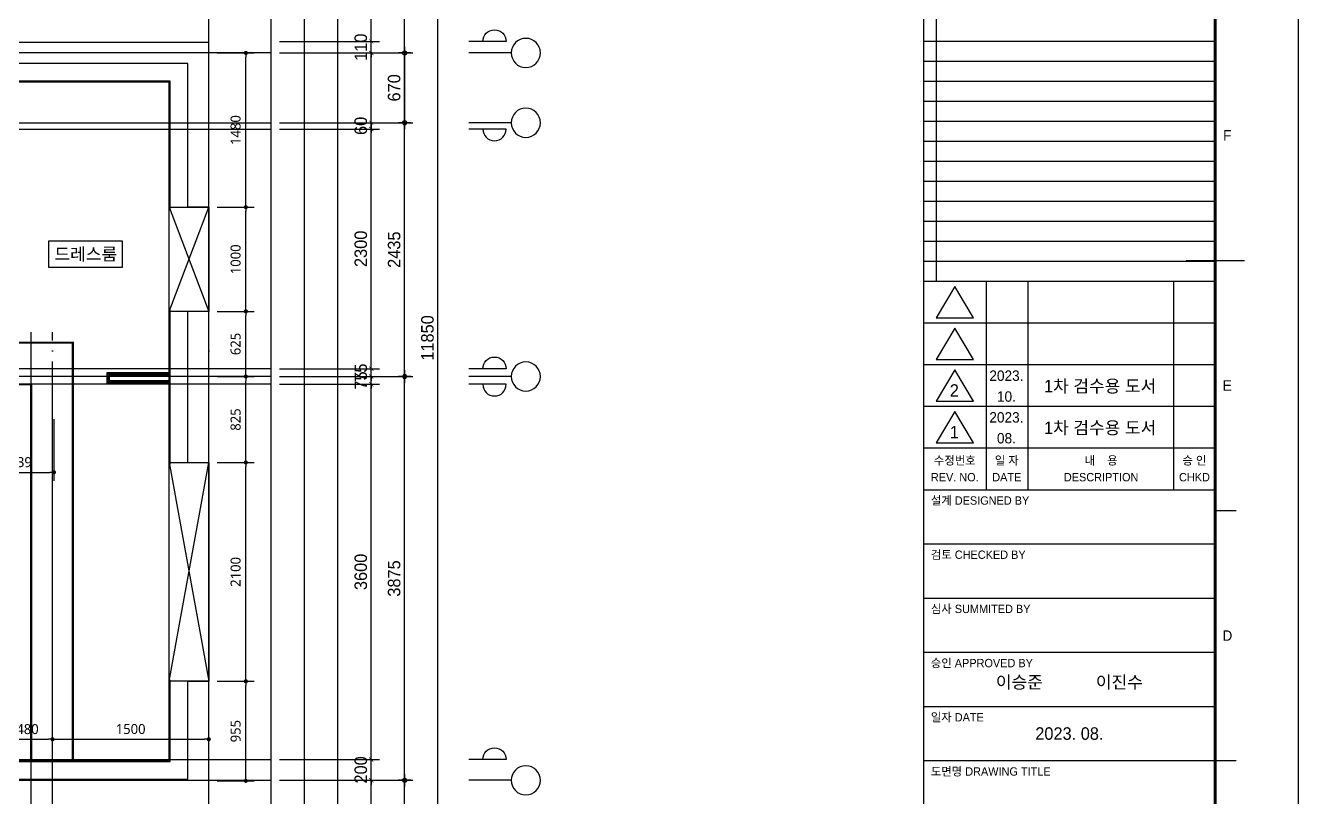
# Model space of a CAD drawing. Header units: millimetres. Extents: x 0 to 92204, y -190080 to 23760.
# Drawn here: x 71572 to 83794, y -64554 to -57146 of the extents above; entities that cross this region are included whole.
import ezdxf
from ezdxf.enums import TextEntityAlignment as Align
from ezdxf.xclip import XClip

# ---------------------------------------------------------------- set-up
doc = ezdxf.new("R2010")
doc.units = ezdxf.units.MM
doc.header["$LTSCALE"] = 100
doc.header["$XCLIPFRAME"] = 0
for name, pattern in [('AUDIT_D_220706163347-0', [0]), ('CEN', [62, 60, -1, 0, -1]), ('HIDDEN', [9.525, 6.35, -3.175])]:
    doc.linetypes.add(name, pattern=pattern)
doc.layers.get('defpoints').update_dxf_attribs({"color": 139})
for name, color, linetype in [('A-치수', 7, 'AUDIT_D_220706163347-0'), ('AA-BORD-FORM', 7, 'Continuous'), ('AA-BORD-TEXT', 3, 'Continuous'), ('AA-XXXX-DIMS', 7, 'Continuous'), ('CEN_CON', 1, 'CEN'), ('CEN_WALL', 12, 'CEN'), ('CONC', 2, 'Continuous'), ('DIM', 7, 'AUDIT_D_220706163347-0'), ('ELE3_CON', 7, 'Continuous'), ('MC', 135, 'Continuous'), ('sheet-안양진흥$0$AA-BORD-TEXT', 3, 'Continuous'), ('WAL_DRY', 7, 'Continuous'), ('실명', 3, 'AUDIT_D_220706163347-0'), ('실명박스', 7, 'AUDIT_D_220706163347-0'), ('창호-open', 4, 'Continuous'), ('확장', 8, 'HIDDEN')]:
    doc.layers.add(name, color=color, linetype=linetype)
doc.styles.add('HAUD01', font='Dotum.ttf')
doc.styles.add('sheet-안양진흥$0$HAUD01', font='Dotum.ttf')
doc.styles.add('맑은 고딕', font='malgun.ttf')
doc.styles.add('맑은고딕', font='malgun.ttf', dxfattribs={"width": 0.9})
doc.dimstyles.new('DIM_40', dxfattribs={"dimscale": 40, "dimtxt": 3, "dimasz": 1, "dimexe": 2, "dimexo": 2, "dimgap": 1, "dimtad": 1, "dimdec": 0, "dimzin": 0, "dimdsep": 46, "dimtxsty": '맑은고딕', "dimblk1": 'DIMDOT', "dimblk2": 'DIMDOT', "dimsah": 1, "dimcen": 0.09, "dimdle": 2, "dimclrd": 7, "dimclre": 7, "dimclrt": 3, "dimadec": 0, "dimazin": 0, "dimtfac": 1, "dimtdec": 0, "dimtix": 1, "dimtmove": 2, "dimatfit": 3, "dimldrblk": 'DIMDOT', "dimfxl": 2, "dimtolj": 1, "dimtzin": 0, "dimarcsym": 0})
doc.dimstyles.new('MCDIM_40', dxfattribs={"dimscale": 40, "dimtxt": 3, "dimasz": 1, "dimexe": 2, "dimexo": 2, "dimgap": 1, "dimtad": 1, "dimdec": 0, "dimzin": 0, "dimdsep": 46, "dimtxsty": '맑은고딕', "dimblk1": 'ARCHTICK', "dimblk2": 'ARCHTICK', "dimsah": 1, "dimcen": 0.09, "dimdle": 2, "dimclrd": 7, "dimclre": 7, "dimclrt": 3, "dimadec": 0, "dimazin": 0, "dimtfac": 1, "dimtdec": 0, "dimtix": 1, "dimtmove": 2, "dimatfit": 3, "dimldrblk": 'ARCHTICK', "dimfxl": 1, "dimtolj": 1, "dimtzin": 0, "dimarcsym": 0})
doc.dimstyles.new('NDIM40-in', dxfattribs={"dimscale": 40, "dimtxt": 2.4, "dimasz": 1, "dimexe": 2, "dimexo": 2, "dimgap": 1.2, "dimtad": 1, "dimdec": 0, "dimrnd": 0.25, "dimzin": 0, "dimdsep": 46, "dimtxsty": '맑은 고딕', "dimblk": 'DOT', "dimcen": 5, "dimclrd": 256, "dimclre": 256, "dimclrt": 3, "dimadec": 0, "dimazin": 0, "dimtfac": 1, "dimtdec": 0, "dimtix": 1, "dimtmove": 2, "dimatfit": 1, "dimldrblk": 'DIMDOT', "dimfxl": 0, "dimtolj": 1, "dimtzin": 0, "dimarcsym": 0})

# ---------------------------------------------------------------- blocks, each defined once
blk = doc.blocks.new('U-84B(확장)')
at = {"layer": 'CEN_CON'}
for p, q in [((14900, -300), (14900, 12030)), ((15500, 8660), (10575, 8660)), ((12825, 1680), (15500, 1680))]:
    blk.add_line(p, q, dxfattribs=at)
at = {"layer": 'CEN_WALL'}
for p, q in [((11220, 7990), (15500, 7990)), ((13400, -300), (13400, 5980)), ((15500, 5555), (11120, 5555))]:
    blk.add_line(p, q, dxfattribs=at)
at = {"layer": 'CONC'}
for p, q in [((14900, 8760), (12380, 8760)), ((14900, 7180), (14900, 8760)), ((14700, 8560), (10872, 8560)), ((14700, 7180), (14700, 8560)), ((14900, 7180), (14700, 7180)), ((14700, 4730), (14700, 6180)), ((14900, 6180), (14700, 6180)), ((14900, 4730), (14900, 6180)), ((14700, 4730), (14900, 4730)), ((14700, 1690), (14700, 2630)), ((14700, 2630), (14900, 2630)), ((14900, 0), (14900, 2630)), ((12925, 1690), (14700, 1690))]:
    blk.add_line(p, q, dxfattribs=at)
at = {"layer": 'ELE3_CON'}
for p, q in [((14900, 7180), (14900, 6180)), ((14900, 4730), (14900, 2630))]:
    blk.add_line(p, q, dxfattribs=at)
at = {"layer": 'MC'}
for p, q in [((11220, 7930), (15500, 7930)), ((13195, -300), (13195, 5980)), ((15500, 5630), (11120, 5630)), ((15500, 5480), (10575, 5480)), ((10575, 1880), (15500, 1880))]:
    blk.add_line(p, q, dxfattribs=at)
at = {"layer": 'WAL_DRY'}
for p, q in [((14530, 8390), (12705, 8390)), ((14520, 8380), (12705, 8380)), ((14520, 7165), (14520, 8380)), ((14530, 7165), (14530, 8390)), ((14520, 4715), (14520, 6195)), ((14530, 4715), (14530, 6195)), ((14520, 5590), (13920, 5590)), ((13920, 5590), (13920, 5490)), ((14520, 5578), (13932, 5578)), ((13932, 5578), (13932, 5502)), ((14520, 5502), (13932, 5502)), ((14520, 5565), (13945, 5565)), ((13945, 5565), (13945, 5515)), ((14520, 5515), (13945, 5515)), ((14520, 5490), (13920, 5490)), ((14520, 1870), (14520, 2645)), ((14530, 1860), (14530, 2645)), ((12910, 1870), (14520, 1870)), ((12910, 1860), (14530, 1860))]:
    blk.add_line(p, q, dxfattribs=at)
at = {"layer": '확장', "ltscale": 0.5, "const_width": 20, "flags": 128}
for points in [[(12975, 8380), (12975, 5880), (13595, 5880), (13595, 1870)], [(12565, 5480), (13195, 5480), (13195, 1870)]]:
    blk.add_lwpolyline(points, dxfattribs=at)
blk = doc.blocks.new('_ArchTick')
at = {"color": 0, "linetype": 'ByBlock', "const_width": 0.15}
blk.add_lwpolyline([(-0.5, -0.5), (0.5, 0.5)], dxfattribs=at)
blk = doc.blocks.new('*D2497')
at = {"layer": 'defpoints', "color": 0, "transparency": 16777216}
for p in [(23778, -84199), (24738, -84199), (23778, -84274)]:
    blk.add_point(p, dxfattribs=at)
at = {"layer": 'DIM', "color": 7, "lineweight": -2, "transparency": 16777216}
for p, q in [((23858, -84199), (24818, -84199)), ((24738, -84199), (24738, -84159)), ((24738, -84274), (24738, -84199)), ((23858, -84274), (24818, -84274)), ((24738, -84274), (24738, -84314))]:
    blk.add_line(p, q, dxfattribs=at)
at = {"layer": 'DIM', "color": 7, "lineweight": -2, "transparency": 16777216, "xscale": 40, "yscale": 40, "zscale": 40}
for p, rotation in [((24738, -84199), 270), ((24738, -84274), 90)]:
    blk.add_blockref('_ArchTick', p, dxfattribs=dict(at, rotation=rotation))
at = {"layer": 'DIM', "color": 3, "transparency": 16777216, "insert": (24638, -84237), "char_height": 120, "attachment_point": 5, "rotation": 90, "style": 'HAUD01'}
blk.add_mtext('\\A1;75', dxfattribs=at)
blk = doc.blocks.new('*D2498')
at = {"layer": 'defpoints', "color": 0, "transparency": 16777216}
for p in [(23778, -81899), (24738, -81899), (23778, -84199)]:
    blk.add_point(p, dxfattribs=at)
at = {"layer": 'DIM', "color": 7, "lineweight": -2, "transparency": 16777216}
for p, q in [((24738, -84279), (24738, -81819)), ((23858, -81899), (24818, -81899)), ((23858, -84199), (24818, -84199))]:
    blk.add_line(p, q, dxfattribs=at)
at = {"layer": 'DIM', "color": 7, "lineweight": -2, "transparency": 16777216, "xscale": 40, "yscale": 40, "zscale": 40}
for p, rotation in [((24738, -81899), 90), ((24738, -84199), 270)]:
    blk.add_blockref('_ArchTick', p, dxfattribs=dict(at, rotation=rotation))
at = {"layer": 'DIM', "color": 3, "transparency": 16777216, "insert": (24638, -83049), "char_height": 120, "attachment_point": 5, "rotation": 90, "style": 'HAUD01'}
blk.add_mtext('\\A1;2300', dxfattribs=at)
blk = doc.blocks.new('*D2499')
at = {"layer": 'defpoints', "color": 0, "transparency": 16777216}
for p in [(23778, -81839), (23778, -81899), (24738, -81899)]:
    blk.add_point(p, dxfattribs=at)
at = {"layer": 'DIM', "color": 7, "lineweight": -2, "transparency": 16777216}
for p, q in [((23858, -81839), (24818, -81839)), ((24738, -81839), (24738, -81799)), ((24738, -81839), (24738, -81899)), ((23858, -81899), (24818, -81899)), ((24738, -81899), (24738, -81939))]:
    blk.add_line(p, q, dxfattribs=at)
at = {"layer": 'DIM', "color": 7, "lineweight": -2, "transparency": 16777216, "xscale": 40, "yscale": 40, "zscale": 40}
for p, rotation in [((24738, -81839), 270), ((24738, -81899), 90)]:
    blk.add_blockref('_ArchTick', p, dxfattribs=dict(at, rotation=rotation))
at = {"layer": 'DIM', "color": 3, "transparency": 16777216, "insert": (24638, -81869), "char_height": 120, "attachment_point": 5, "rotation": 90, "style": 'HAUD01'}
blk.add_mtext('\\A1;60', dxfattribs=at)
blk = doc.blocks.new('DIMDOT')
at = {"layer": 'AA-XXXX-DIMS'}
for p, q in [((-1.5, 0), (1.5, 0)), ((0, -1.5), (0, 1.5))]:
    blk.add_line(p, q, dxfattribs=at)
for radius in [0.5, 0.25]:
    blk.add_circle((0, 0), radius, dxfattribs=at)
blk = doc.blocks.new('*D2500')
at = {"layer": 'defpoints', "color": 0, "transparency": 16777216}
for p in [(23778, -81169), (23778, -81839), (25058, -81839)]:
    blk.add_point(p, dxfattribs=at)
at = {"layer": 'DIM', "color": 7, "lineweight": -2, "transparency": 16777216}
for p, q in [((23858, -81169), (25138, -81169)), ((25058, -81209), (25058, -81799)), ((23858, -81839), (25138, -81839))]:
    blk.add_line(p, q, dxfattribs=at)
at = {"layer": 'DIM', "color": 7, "lineweight": -2, "transparency": 16777216, "xscale": 40, "yscale": 40, "zscale": 40}
for p, rotation in [((25058, -81169), 90), ((25058, -81839), 270)]:
    blk.add_blockref('DIMDOT', p, dxfattribs=dict(at, rotation=rotation))
at = {"layer": 'DIM', "color": 3, "transparency": 16777216, "insert": (24958, -81504), "char_height": 120, "attachment_point": 5, "rotation": 90, "style": 'HAUD01'}
blk.add_mtext('\\A1;670', dxfattribs=at)
blk = doc.blocks.new('중심')
at = {"layer": 'DIM'}
blk.add_line((-350, 0), (0, 0), dxfattribs=at)
blk.add_circle((-470, 0), 120, dxfattribs=at)
blk = doc.blocks.new('*D2501')
at = {"layer": 'defpoints', "color": 0, "transparency": 16777216}
for p in [(23778, -81059), (24738, -81059), (23778, -81169)]:
    blk.add_point(p, dxfattribs=at)
at = {"layer": 'DIM', "color": 7, "lineweight": -2, "transparency": 16777216}
for p, q in [((24738, -81059), (24738, -81019)), ((23858, -81059), (24818, -81059)), ((24738, -81169), (24738, -81059)), ((23858, -81169), (24818, -81169)), ((24738, -81169), (24738, -81209))]:
    blk.add_line(p, q, dxfattribs=at)
at = {"layer": 'DIM', "color": 7, "lineweight": -2, "transparency": 16777216, "xscale": 40, "yscale": 40, "zscale": 40}
for p, rotation in [((24738, -81059), 270), ((24738, -81169), 90)]:
    blk.add_blockref('_ArchTick', p, dxfattribs=dict(at, rotation=rotation))
at = {"layer": 'DIM', "color": 3, "transparency": 16777216, "insert": (24638, -81114), "char_height": 120, "attachment_point": 5, "rotation": 90, "style": 'HAUD01'}
blk.add_mtext('\\A1;110', dxfattribs=at)
blk = doc.blocks.new('*D2502')
at = {"layer": 'defpoints', "color": 0, "transparency": 16777216}
for p in [(23778, -79019), (24738, -79019), (23778, -81059)]:
    blk.add_point(p, dxfattribs=at)
at = {"layer": 'DIM', "color": 7, "lineweight": -2, "transparency": 16777216}
for p, q in [((24738, -81139), (24738, -78939)), ((23858, -79019), (24818, -79019)), ((23858, -81059), (24818, -81059))]:
    blk.add_line(p, q, dxfattribs=at)
at = {"layer": 'DIM', "color": 7, "lineweight": -2, "transparency": 16777216, "xscale": 40, "yscale": 40, "zscale": 40}
for p, rotation in [((24738, -79019), 90), ((24738, -81059), 270)]:
    blk.add_blockref('_ArchTick', p, dxfattribs=dict(at, rotation=rotation))
at = {"layer": 'DIM', "color": 3, "transparency": 16777216, "insert": (24638, -80039), "char_height": 120, "attachment_point": 5, "rotation": 90, "style": 'HAUD01'}
blk.add_mtext('\\A1;2040', dxfattribs=at)
blk = doc.blocks.new('*D2767')
at = {"layer": 'defpoints', "color": 0, "transparency": 16777216}
for p in [(23778, -77979), (25378, -77979), (23778, -89829)]:
    blk.add_point(p, dxfattribs=at)
at = {"layer": 'DIM', "color": 7, "lineweight": -2, "transparency": 16777216}
for p, q in [((23858, -77979), (25458, -77979)), ((25378, -89789), (25378, -78019)), ((23858, -89829), (25458, -89829))]:
    blk.add_line(p, q, dxfattribs=at)
at = {"layer": 'DIM', "color": 7, "lineweight": -2, "transparency": 16777216, "xscale": 40, "yscale": 40, "zscale": 40}
for p, rotation in [((25378, -77979), 90), ((25378, -89829), 270)]:
    blk.add_blockref('DIMDOT', p, dxfattribs=dict(at, rotation=rotation))
at = {"layer": 'DIM', "color": 3, "transparency": 16777216, "insert": (25278, -83904), "char_height": 120, "attachment_point": 5, "rotation": 90, "style": 'HAUD01'}
blk.add_mtext('\\A1;11850', dxfattribs=at)
blk = doc.blocks.new('*D2768')
at = {"layer": 'defpoints', "color": 0, "transparency": 16777216}
for p in [(23778, -88149), (25058, -88149), (23778, -89829)]:
    blk.add_point(p, dxfattribs=at)
at = {"layer": 'DIM', "color": 7, "lineweight": -2, "transparency": 16777216}
for p, q in [((23858, -88149), (25138, -88149)), ((25058, -89789), (25058, -88189)), ((23858, -89829), (25138, -89829))]:
    blk.add_line(p, q, dxfattribs=at)
at = {"layer": 'DIM', "color": 7, "lineweight": -2, "transparency": 16777216, "xscale": 40, "yscale": 40, "zscale": 40}
for p, rotation in [((25058, -88149), 90), ((25058, -89829), 270)]:
    blk.add_blockref('DIMDOT', p, dxfattribs=dict(at, rotation=rotation))
at = {"layer": 'DIM', "color": 3, "transparency": 16777216, "insert": (24958, -88989), "char_height": 120, "attachment_point": 5, "rotation": 90, "style": 'HAUD01'}
blk.add_mtext('\\A1;1680', dxfattribs=at)
blk = doc.blocks.new('*D2769')
at = {"layer": 'defpoints', "color": 0, "transparency": 16777216}
for p in [(23778, -84274), (25058, -84274), (23778, -88149)]:
    blk.add_point(p, dxfattribs=at)
at = {"layer": 'DIM', "color": 7, "lineweight": -2, "transparency": 16777216}
for p, q in [((23858, -84274), (25138, -84274)), ((25058, -88109), (25058, -84314)), ((23858, -88149), (25138, -88149))]:
    blk.add_line(p, q, dxfattribs=at)
at = {"layer": 'DIM', "color": 7, "lineweight": -2, "transparency": 16777216, "xscale": 40, "yscale": 40, "zscale": 40}
for p, rotation in [((25058, -84274), 90), ((25058, -88149), 270)]:
    blk.add_blockref('DIMDOT', p, dxfattribs=dict(at, rotation=rotation))
at = {"layer": 'DIM', "color": 3, "transparency": 16777216, "insert": (24958, -86212), "char_height": 120, "attachment_point": 5, "rotation": 90, "style": 'HAUD01'}
blk.add_mtext('\\A1;3875', dxfattribs=at)
blk = doc.blocks.new('*D2770')
at = {"layer": 'defpoints', "color": 0, "transparency": 16777216}
for p in [(23778, -81839), (25058, -81839), (23778, -84274)]:
    blk.add_point(p, dxfattribs=at)
at = {"layer": 'DIM', "color": 7, "lineweight": -2, "transparency": 16777216}
for p, q in [((23858, -81839), (25138, -81839)), ((25058, -84234), (25058, -81879)), ((23858, -84274), (25138, -84274))]:
    blk.add_line(p, q, dxfattribs=at)
at = {"layer": 'DIM', "color": 7, "lineweight": -2, "transparency": 16777216, "xscale": 40, "yscale": 40, "zscale": 40}
for p, rotation in [((25058, -81839), 90), ((25058, -84274), 270)]:
    blk.add_blockref('DIMDOT', p, dxfattribs=dict(at, rotation=rotation))
at = {"layer": 'DIM', "color": 3, "transparency": 16777216, "insert": (24958, -83057), "char_height": 120, "attachment_point": 5, "rotation": 90, "style": 'HAUD01'}
blk.add_mtext('\\A1;2435', dxfattribs=at)
blk = doc.blocks.new('*D2771')
at = {"layer": 'defpoints', "color": 0, "transparency": 16777216}
for p in [(23778, -78884), (25058, -78884), (23778, -81169)]:
    blk.add_point(p, dxfattribs=at)
at = {"layer": 'DIM', "color": 7, "lineweight": -2, "transparency": 16777216}
for p, q in [((23858, -78884), (25138, -78884)), ((25058, -81129), (25058, -78924)), ((23858, -81169), (25138, -81169))]:
    blk.add_line(p, q, dxfattribs=at)
at = {"layer": 'DIM', "color": 7, "lineweight": -2, "transparency": 16777216, "xscale": 40, "yscale": 40, "zscale": 40}
for p, rotation in [((25058, -78884), 90), ((25058, -81169), 270)]:
    blk.add_blockref('DIMDOT', p, dxfattribs=dict(at, rotation=rotation))
at = {"layer": 'DIM', "color": 3, "transparency": 16777216, "insert": (24958, -80027), "char_height": 120, "attachment_point": 5, "rotation": 90, "style": 'HAUD01'}
blk.add_mtext('\\A1;2285', dxfattribs=at)
blk = doc.blocks.new('*D2773')
at = {"layer": 'defpoints', "color": 0, "transparency": 16777216}
for p in [(23778, -87949), (24738, -87949), (23778, -88149)]:
    blk.add_point(p, dxfattribs=at)
at = {"layer": 'DIM', "color": 7, "lineweight": -2, "transparency": 16777216}
for p, q in [((23858, -87949), (24818, -87949)), ((24738, -87949), (24738, -87909)), ((24738, -88149), (24738, -87949)), ((23858, -88149), (24818, -88149)), ((24738, -88149), (24738, -88189))]:
    blk.add_line(p, q, dxfattribs=at)
at = {"layer": 'DIM', "color": 7, "lineweight": -2, "transparency": 16777216, "xscale": 40, "yscale": 40, "zscale": 40}
for p, rotation in [((24738, -87949), 270), ((24738, -88149), 90)]:
    blk.add_blockref('_ArchTick', p, dxfattribs=dict(at, rotation=rotation))
at = {"layer": 'DIM', "color": 3, "transparency": 16777216, "insert": (24638, -88049), "char_height": 120, "attachment_point": 5, "rotation": 90, "style": 'HAUD01'}
blk.add_mtext('\\A1;200', dxfattribs=at)
blk = doc.blocks.new('*D2774')
at = {"layer": 'defpoints', "color": 0, "transparency": 16777216}
for p in [(23778, -84349), (24738, -84349), (23778, -87949)]:
    blk.add_point(p, dxfattribs=at)
at = {"layer": 'DIM', "color": 7, "lineweight": -2, "transparency": 16777216}
for p, q in [((24738, -88029), (24738, -84269)), ((23858, -84349), (24818, -84349)), ((23858, -87949), (24818, -87949))]:
    blk.add_line(p, q, dxfattribs=at)
at = {"layer": 'DIM', "color": 7, "lineweight": -2, "transparency": 16777216, "xscale": 40, "yscale": 40, "zscale": 40}
for p, rotation in [((24738, -84349), 90), ((24738, -87949), 270)]:
    blk.add_blockref('_ArchTick', p, dxfattribs=dict(at, rotation=rotation))
at = {"layer": 'DIM', "color": 3, "transparency": 16777216, "insert": (24638, -86149), "char_height": 120, "attachment_point": 5, "rotation": 90, "style": 'HAUD01'}
blk.add_mtext('\\A1;3600', dxfattribs=at)
blk = doc.blocks.new('*D2775')
at = {"layer": 'defpoints', "color": 0, "transparency": 16777216}
for p in [(23778, -84274), (24738, -84274), (23778, -84349)]:
    blk.add_point(p, dxfattribs=at)
at = {"layer": 'DIM', "color": 7, "lineweight": -2, "transparency": 16777216}
for p, q in [((23858, -84274), (24818, -84274)), ((24738, -84274), (24738, -84234)), ((24738, -84349), (24738, -84274)), ((23858, -84349), (24818, -84349)), ((24738, -84349), (24738, -84389))]:
    blk.add_line(p, q, dxfattribs=at)
at = {"layer": 'DIM', "color": 7, "lineweight": -2, "transparency": 16777216, "xscale": 40, "yscale": 40, "zscale": 40}
for p, rotation in [((24738, -84274), 270), ((24738, -84349), 90)]:
    blk.add_blockref('_ArchTick', p, dxfattribs=dict(at, rotation=rotation))
at = {"layer": 'DIM', "color": 3, "transparency": 16777216, "insert": (24638, -84312), "char_height": 120, "attachment_point": 5, "rotation": 90, "style": 'HAUD01'}
blk.add_mtext('\\A1;75', dxfattribs=at)
blk = doc.blocks.new('XR-FORM 청주월명')
at = {"layer": 'AA-BORD-FORM', "color": 2}
for p, q in [((751, 577), (751, 17)), ((814, 297), (828, 297)), ((821, 237), (826, 237)), ((821, 177), (826, 177))]:
    blk.add_line(p, q, dxfattribs=at)
at = {"layer": 'AA-BORD-FORM', "color": 3}
for p, q in [((751, 292), (821, 292)), ((766, 292), (766, 282)), ((776, 292), (776, 282)), ((811, 292), (811, 282)), ((751, 282), (821, 282)), ((766, 282), (766, 272)), ((776, 282), (776, 272)), ((811, 282), (811, 272)), ((751, 272), (821, 272)), ((766, 272), (766, 262)), ((776, 272), (776, 262)), ((811, 272), (811, 262)), ((751, 262), (821, 262)), ((766, 262), (766, 252)), ((776, 262), (776, 252)), ((811, 262), (811, 252)), ((751, 252), (821, 252)), ((766, 252), (766, 242)), ((776, 252), (776, 242)), ((811, 252), (811, 242)), ((751, 242), (821, 242)), ((751, 229), (821, 229)), ((751, 216), (821, 216)), ((751, 203), (821, 203)), ((751, 190), (821, 190)), ((751, 177), (821, 177))]:
    blk.add_line(p, q, dxfattribs=at)
at = {"layer": 'AA-BORD-FORM', "color": 1}
blk.add_lwpolyline([(0, 0), (841, 0), (841, 594), (0, 594)], close=True, dxfattribs=at)
at = {"layer": 'AA-BORD-FORM', "color": 2, "const_width": 0.682}
blk.add_lwpolyline([(21, 17), (21, 577), (821, 577), (821, 17)], close=True, dxfattribs=at)
at = {"layer": 'AA-BORD-FORM', "color": 7}
for points in [[(763, 283.24), (758.5, 290.74), (754, 283.24)], [(763, 273.24), (758.5, 280.74), (754, 273.24)], [(763, 263.24), (758.5, 270.74), (754, 263.24)], [(763, 253.24), (758.5, 260.74), (754, 253.24)], [(763, 253.24), (758.5, 260.74), (754, 253.24)]]:
    blk.add_lwpolyline(points, close=True, dxfattribs=at)
at = {"layer": 'defpoints'}
for p, q in [((754, 436), (754, 292)), ((751, 349.6), (821, 349.6)), ((751, 344.8), (821, 344.8)), ((751, 340), (821, 340)), ((751, 335.2), (821, 335.2)), ((751, 330.4), (821, 330.4)), ((751, 325.6), (821, 325.6)), ((751, 320.8), (821, 320.8)), ((751, 316), (821, 316)), ((751, 311.2), (821, 311.2)), ((751, 306.4), (821, 306.4)), ((751, 301.6), (821, 301.6)), ((751, 296.8), (821, 296.8))]:
    blk.add_line(p, q, dxfattribs=at)
at = {"layer": 'AA-BORD-TEXT', "color": 7, "style": 'HAUD01'}
for s, p in [('F', (823.89, 327)), ('E', (823.89, 267)), ('D', (823.93, 207))]:
    blk.add_text(s, height=2.5, dxfattribs=at).set_placement(p, align=Align.MIDDLE_CENTER)
at = {"layer": 'AA-BORD-TEXT', "color": 3, "style": 'HAUD01'}
for s, height, rotation, p in [('수정번호', 2, 360, (758.5, 249)), ('일 자', 2, 360, (770.98, 249)), ('내    용', 2, 360, (793.62, 249)), ('승 인', 2, 360, (816.02, 249)), ('REV. NO.', 2, 360, (758.5, 245)), ('DATE', 2, 360, (770.98, 245)), ('DESCRIPTION', 2, 360, (793.62, 245)), ('CHKD', 2, 360, (816.02, 245)), ('이승준', 3, 0, (774, 195.82)), ('이진수', 3, 0, (798, 195.82)), ('2023. 08.', 3, 0, (786, 183.5))]:
    blk.add_text(s, height=height, rotation=rotation, dxfattribs=at).set_placement(p, align=Align.MIDDLE_CENTER)
for s, p in [('설계 DESIGNED BY', (752.75, 238.4)), ('검토 CHECKED BY', (752.75, 225.4)), ('심사 SUMMITED BY', (752.75, 212.4)), ('승인 APPROVED BY', (752.75, 199.4)), ('일자 DATE', (752.75, 186.4)), ('도면명 DRAWING TITLE', (752.75, 173.4))]:
    blk.add_text(s, height=2, rotation=360, dxfattribs=at).set_placement(p)
at = {"layer": 'sheet-안양진흥$0$AA-BORD-TEXT', "style": 'sheet-안양진흥$0$HAUD01'}
for s, height, p in [('2023.', 2.5, (770.89, 269.35)), ('2', 3, (758.39, 265.79)), ('1차 검수용 도서', 3, (793.39, 266.85)), ('10.', 2.5, (770.89, 264.35)), ('2023.', 2.5, (770.89, 259.35)), ('1', 3, (758.39, 255.79)), ('1차 검수용 도서', 3, (793.39, 256.85)), ('08.', 2.5, (770.89, 254.35))]:
    blk.add_text(s, height=height, dxfattribs=at).set_placement(p, align=Align.MIDDLE_CENTER)
blk = doc.blocks.new('_Dot')
at = {"color": 0, "linetype": 'ByBlock', "lineweight": -2}
blk.add_line((-0.5, 0), (-1, 0), dxfattribs=at)
at = {"color": 0, "linetype": 'ByBlock', "const_width": 0.5}
blk.add_lwpolyline([(-0.25, 0, 1), (0.25, 0, 1)], format="xyb", close=True, dxfattribs=at)
blk = doc.blocks.new('*D716')
at = {"layer": 'defpoints', "color": 0, "transparency": 16777216}
for p in [(71832, -63995), (71352, -64394), (71832, -64394)]:
    blk.add_point(p, dxfattribs=at)
at = {"layer": 'DIM', "lineweight": -2, "transparency": 16777216}
for p, q in [((71352, -64314), (71352, -63915)), ((71832, -64314), (71832, -63915)), ((71392, -63995), (71792, -63995))]:
    blk.add_line(p, q, dxfattribs=at)
at = {"layer": 'DIM', "lineweight": -2, "transparency": 16777216, "xscale": 40, "yscale": 40, "zscale": 40, "rotation": 180}
blk.add_blockref('_Dot', (71352, -63995), dxfattribs=at)
at = {"layer": 'DIM', "lineweight": -2, "transparency": 16777216, "xscale": 40, "yscale": 40, "zscale": 40}
blk.add_blockref('_Dot', (71832, -63995), dxfattribs=at)
at = {"layer": 'DIM', "color": 3, "transparency": 16777216, "insert": (71592, -63898), "char_height": 96, "attachment_point": 5, "style": '맑은 고딕'}
blk.add_mtext('\\A1;480', dxfattribs=at)
blk = doc.blocks.new('*D717')
at = {"layer": 'defpoints', "color": 0, "transparency": 16777216}
for p in [(73332, -63995), (71832, -64394), (73332, -64394)]:
    blk.add_point(p, dxfattribs=at)
at = {"layer": 'DIM', "lineweight": -2, "transparency": 16777216}
for p, q in [((71832, -64314), (71832, -63915)), ((73332, -64314), (73332, -63915)), ((71872, -63995), (73292, -63995))]:
    blk.add_line(p, q, dxfattribs=at)
at = {"layer": 'DIM', "lineweight": -2, "transparency": 16777216, "xscale": 40, "yscale": 40, "zscale": 40, "rotation": 180}
blk.add_blockref('_Dot', (71832, -63995), dxfattribs=at)
at = {"layer": 'DIM', "lineweight": -2, "transparency": 16777216, "xscale": 40, "yscale": 40, "zscale": 40}
blk.add_blockref('_Dot', (73332, -63995), dxfattribs=at)
at = {"layer": 'DIM', "color": 3, "transparency": 16777216, "insert": (72582, -63897), "char_height": 96, "attachment_point": 5, "style": '맑은 고딕'}
blk.add_mtext('\\A1;1500', dxfattribs=at)
blk = doc.blocks.new('*D762')
at = {"layer": 'defpoints', "color": 0, "transparency": 16777216}
for p in [(73332, -63439), (73688, -63439), (73332, -64394)]:
    blk.add_point(p, dxfattribs=at)
at = {"layer": 'DIM', "lineweight": -2, "transparency": 16777216}
for p, q in [((73412, -63439), (73768, -63439)), ((73688, -64354), (73688, -63479)), ((73412, -64394), (73768, -64394))]:
    blk.add_line(p, q, dxfattribs=at)
at = {"layer": 'DIM', "lineweight": -2, "transparency": 16777216, "xscale": 40, "yscale": 40, "zscale": 40}
for p, rotation in [((73688, -63439), 90), ((73688, -64394), 270)]:
    blk.add_blockref('_Dot', p, dxfattribs=dict(at, rotation=rotation))
at = {"layer": 'DIM', "color": 3, "transparency": 16777216, "insert": (73590, -63917), "char_height": 96, "attachment_point": 5, "rotation": 90, "style": '맑은 고딕'}
blk.add_mtext('\\A1;955', dxfattribs=at)
blk = doc.blocks.new('*D763')
at = {"layer": 'defpoints', "color": 0, "transparency": 16777216}
for p in [(73332, -61339), (73688, -61339), (73332, -63439)]:
    blk.add_point(p, dxfattribs=at)
at = {"layer": 'DIM', "lineweight": -2, "transparency": 16777216}
for p, q in [((73412, -61339), (73768, -61339)), ((73688, -63399), (73688, -61379)), ((73412, -63439), (73768, -63439))]:
    blk.add_line(p, q, dxfattribs=at)
at = {"layer": 'DIM', "lineweight": -2, "transparency": 16777216, "xscale": 40, "yscale": 40, "zscale": 40}
for p, rotation in [((73688, -61339), 90), ((73688, -63439), 270)]:
    blk.add_blockref('_Dot', p, dxfattribs=dict(at, rotation=rotation))
at = {"layer": 'DIM', "color": 3, "transparency": 16777216, "insert": (73590, -62389), "char_height": 96, "attachment_point": 5, "rotation": 90, "style": '맑은 고딕'}
blk.add_mtext('\\A1;2100', dxfattribs=at)
blk = doc.blocks.new('*D764')
at = {"layer": 'defpoints', "color": 0, "transparency": 16777216}
for p in [(73332, -60514), (73688, -60514), (73332, -61339)]:
    blk.add_point(p, dxfattribs=at)
at = {"layer": 'DIM', "lineweight": -2, "transparency": 16777216}
for p, q in [((73412, -60514), (73768, -60514)), ((73688, -61299), (73688, -60554)), ((73412, -61339), (73768, -61339))]:
    blk.add_line(p, q, dxfattribs=at)
at = {"layer": 'DIM', "lineweight": -2, "transparency": 16777216, "xscale": 40, "yscale": 40, "zscale": 40}
for p, rotation in [((73688, -60514), 90), ((73688, -61339), 270)]:
    blk.add_blockref('_Dot', p, dxfattribs=dict(at, rotation=rotation))
at = {"layer": 'DIM', "color": 3, "transparency": 16777216, "insert": (73590, -60927), "char_height": 96, "attachment_point": 5, "rotation": 90, "style": '맑은 고딕'}
blk.add_mtext('\\A1;825', dxfattribs=at)
blk = doc.blocks.new('*D765')
at = {"layer": 'defpoints', "color": 0, "transparency": 16777216}
for p in [(73332, -59889), (73688, -59889), (73332, -60514)]:
    blk.add_point(p, dxfattribs=at)
at = {"layer": 'DIM', "lineweight": -2, "transparency": 16777216}
for p, q in [((73412, -59889), (73768, -59889)), ((73688, -60474), (73688, -59929)), ((73412, -60514), (73768, -60514))]:
    blk.add_line(p, q, dxfattribs=at)
at = {"layer": 'DIM', "lineweight": -2, "transparency": 16777216, "xscale": 40, "yscale": 40, "zscale": 40}
for p, rotation in [((73688, -59889), 90), ((73688, -60514), 270)]:
    blk.add_blockref('_Dot', p, dxfattribs=dict(at, rotation=rotation))
at = {"layer": 'DIM', "color": 3, "transparency": 16777216, "insert": (73590, -60202), "char_height": 96, "attachment_point": 5, "rotation": 90, "style": '맑은 고딕'}
blk.add_mtext('\\A1;625', dxfattribs=at)
blk = doc.blocks.new('*D766')
at = {"layer": 'defpoints', "color": 0, "transparency": 16777216}
for p in [(73332, -58889), (73688, -58889), (73332, -59889)]:
    blk.add_point(p, dxfattribs=at)
at = {"layer": 'DIM', "lineweight": -2, "transparency": 16777216}
for p, q in [((73412, -58889), (73768, -58889)), ((73688, -59849), (73688, -58929)), ((73412, -59889), (73768, -59889))]:
    blk.add_line(p, q, dxfattribs=at)
at = {"layer": 'DIM', "lineweight": -2, "transparency": 16777216, "xscale": 40, "yscale": 40, "zscale": 40}
for p, rotation in [((73688, -58889), 90), ((73688, -59889), 270)]:
    blk.add_blockref('_Dot', p, dxfattribs=dict(at, rotation=rotation))
at = {"layer": 'DIM', "color": 3, "transparency": 16777216, "insert": (73590, -59389), "char_height": 96, "attachment_point": 5, "rotation": 90, "style": '맑은 고딕'}
blk.add_mtext('\\A1;1000', dxfattribs=at)
blk = doc.blocks.new('*D767')
at = {"layer": 'defpoints', "color": 0, "transparency": 16777216}
for p in [(73332, -57409), (73688, -57409), (73332, -58889)]:
    blk.add_point(p, dxfattribs=at)
at = {"layer": 'DIM', "lineweight": -2, "transparency": 16777216}
for p, q in [((73412, -57409), (73768, -57409)), ((73688, -58849), (73688, -57449)), ((73412, -58889), (73768, -58889))]:
    blk.add_line(p, q, dxfattribs=at)
at = {"layer": 'DIM', "lineweight": -2, "transparency": 16777216, "xscale": 40, "yscale": 40, "zscale": 40}
for p, rotation in [((73688, -57409), 90), ((73688, -58889), 270)]:
    blk.add_blockref('_Dot', p, dxfattribs=dict(at, rotation=rotation))
at = {"layer": 'DIM', "color": 3, "transparency": 16777216, "insert": (73590, -58149), "char_height": 96, "attachment_point": 5, "rotation": 90, "style": '맑은 고딕'}
blk.add_mtext('\\A1;1480', dxfattribs=at)
blk = doc.blocks.new('*D774')
at = {"layer": 'defpoints', "color": 0, "transparency": 16777216}
for p in [(71207, -60844), (71846, -60844), (71846, -61434)]:
    blk.add_point(p, dxfattribs=at)
at = {"layer": 'DIM', "lineweight": -2, "transparency": 16777216}
for p, q in [((71207, -60924), (71207, -61514)), ((71846, -60924), (71846, -61514)), ((71247, -61434), (71806, -61434))]:
    blk.add_line(p, q, dxfattribs=at)
at = {"layer": 'DIM', "lineweight": -2, "transparency": 16777216, "xscale": 40, "yscale": 40, "zscale": 40, "rotation": 180}
blk.add_blockref('_Dot', (71207, -61434), dxfattribs=at)
at = {"layer": 'DIM', "lineweight": -2, "transparency": 16777216, "xscale": 40, "yscale": 40, "zscale": 40}
blk.add_blockref('_Dot', (71846, -61434), dxfattribs=at)
at = {"layer": 'DIM', "color": 3, "transparency": 16777216, "insert": (71526, -61336), "char_height": 96, "attachment_point": 5, "style": '맑은 고딕'}
blk.add_mtext('\\A1;639', dxfattribs=at)
blk = doc.blocks.new('DIM-1108')
at = {"layer": 'DIM'}
for points in [[(25809.2, -81059, -1), (26033.2, -81059), (25673.2, -81059)], [(25809.2, -81899, 1), (26033.2, -81899), (25673.2, -81899)], [(25809.2, -84199, -1), (26033.2, -84199), (25673.2, -84199)], [(25809.2, -84349, 1), (26033.2, -84349), (25673.2, -84349)], [(25809.2, -87949, -1), (26033.2, -87949), (25673.2, -87949)]]:
    blk.add_lwpolyline(points, format="xyb", dxfattribs=at)
at = {"layer": 'A-치수', "xscale": -1.166666666666666, "yscale": 1.166666666666666, "zscale": 1.166666666666666}
for p in [(25673.2, -81169), (25673.2, -81839), (25673.2, -84274), (25673.2, -88149)]:
    blk.add_blockref('중심', p, dxfattribs=at)
at = {"layer": 'DIM'}
for base, p1, p2, angle, dimstyle, override, picture, middle in [((25378.2, -77979), (23778.2, -89829), (23778.2, -77979), 270, 'DIM_40', {"dimscale": 40, "dimtxsty": 'HAUD01'}, '*D2767', (25278.1, -83904)), ((25058.2, -78884), (23778.2, -81169), (23778.2, -78884), 270, 'DIM_40', {"dimscale": 40, "dimtxsty": 'HAUD01'}, '*D2771', (24958.1, -80026.5)), ((24738.2, -79019), (23778.2, -81059), (23778.2, -79019), 270, 'MCDIM_40', {"dimtxsty": 'HAUD01'}, '*D2502', (24638.1, -80039)), ((24738.2, -81059), (23778.2, -81169), (23778.2, -81059), 270, 'MCDIM_40', {"dimtxsty": 'HAUD01'}, '*D2501', (24638.1, -81114)), ((25058.2, -81839), (23778.2, -81169), (23778.2, -81839), 90, 'DIM_40', {"dimscale": 40, "dimtxsty": 'HAUD01'}, '*D2500', (24958.1, -81504)), ((24738.2, -81899), (23778.2, -81839), (23778.2, -81899), 90, 'MCDIM_40', {"dimtxsty": 'HAUD01'}, '*D2499', (24638.1, -81869)), ((25058.2, -81839), (23778.2, -84274), (23778.2, -81839), 270, 'DIM_40', {"dimscale": 40, "dimtxsty": 'HAUD01'}, '*D2770', (24958.1, -83056.5)), ((24738.2, -81899), (23778.2, -84199), (23778.2, -81899), 270, 'MCDIM_40', {"dimtxsty": 'HAUD01'}, '*D2498', (24638.1, -83049)), ((24738.2, -84199), (23778.2, -84274), (23778.2, -84199), 270, 'MCDIM_40', {"dimtxsty": 'HAUD01'}, '*D2497', (24638.1, -84236.5)), ((25058.2, -84274), (23778.2, -88149), (23778.2, -84274), 270, 'DIM_40', {"dimscale": 40, "dimtxsty": 'HAUD01'}, '*D2769', (24958.1, -86211.5)), ((24738.2, -84274), (23778.2, -84349), (23778.2, -84274), 270, 'MCDIM_40', {"dimtxsty": 'HAUD01'}, '*D2775', (24638.1, -84311.5)), ((24738.2, -84349), (23778.2, -87949), (23778.2, -84349), 270, 'MCDIM_40', {"dimtxsty": 'HAUD01'}, '*D2774', (24638.1, -86149)), ((24738.2, -87949), (23778.2, -88149), (23778.2, -87949), 270, 'MCDIM_40', {"dimtxsty": 'HAUD01'}, '*D2773', (24638.1, -88049)), ((25058.2, -88149), (23778.2, -89829), (23778.2, -88149), 270, 'DIM_40', {"dimscale": 40, "dimtxsty": 'HAUD01'}, '*D2768', (24958.1, -88989))]:
    dim = blk.add_linear_dim(base=base, p1=p1, p2=p2, angle=angle, dimstyle=dimstyle, override=override, dxfattribs=at)
    dim.commit()
    dim.dimension.update_dxf_attribs({"geometry": picture, "text_midpoint": middle})

msp = doc.modelspace()

# ---------------------------------------------------------------- linework, layer by layer
at = {"layer": 'defpoints'}
for points in [[(55683.6, -51269.2), (55683.6, -67969), (75532.2, -67969), (75532.2, -51269.2)], [(56003.6, -51589.2), (56003.6, -67649), (75212.2, -67649), (75212.2, -51589.2)], [(56323.6, -51909.2), (56323.6, -67329), (74892.2, -67329), (74892.2, -51909.2)], [(56643.6, -52229.2), (56643.6, -67009), (74572.2, -67009), (74572.2, -52229.2)], [(56963.6, -52549.2), (56963.6, -66689), (74252.2, -66689), (74252.2, -52549.2)], [(57283.6, -52869.2), (57283.6, -66369), (73932.2, -66369), (73932.2, -52869.2)]]:
    msp.add_lwpolyline(points, close=True, dxfattribs=at)
at = {"layer": '실명박스'}
msp.add_lwpolyline([(71793.1, -59214.9), (71793.1, -59464.9), (72504.3, -59464.9), (72504.3, -59214.9)], close=True, dxfattribs=at)
at = {"layer": '창호-open'}
for p, q in [((72952.2, -59889), (73332.2, -58889)), ((72952.2, -58889), (73332.2, -59889)), ((72952.2, -63439), (73332.2, -61339)), ((72952.2, -61339), (73332.2, -63439))]:
    msp.add_line(p, q, dxfattribs=at)
for points in [[(72952.2, -58889), (73332.2, -58889), (73332.2, -59889), (72952.2, -59889)], [(72952.2, -61339), (73332.2, -61339), (73332.2, -63439), (72952.2, -63439)]]:
    msp.add_lwpolyline(points, close=True, dxfattribs=at)

# ---------------------------------------------------------------- block references
msp.add_blockref('DIM-1108', (50153.9, 23760))
at = {"xscale": 40, "yscale": 40, "zscale": 40}
msp.add_blockref('XR-FORM 청주월명', (50153.9, -71280), dxfattribs=at)
ref = msp.add_blockref('U-84B(확장)', (58432.2, -66069))
XClip(ref).set_block_clipping_path([(-1148.5649148573, -300), (15500, 13199.7934908782)])

# ---------------------------------------------------------------- texts
at = {"layer": '실명', "style": 'HAUD01'}
msp.add_text('드레스룸', height=120, dxfattribs=at).set_placement((72151.5, -59338.1), align=Align.MIDDLE)

# ---------------------------------------------------------------- dimensions: what is measured, and where the dimension line sits
at = {"layer": 'DIM'}
for base, p1, p2, picture, middle in [((73687.6, -57409), (73332.2, -58889), (73332.2, -57409), '*D767', (73589.7, -58149)), ((73687.6, -58889), (73332.2, -59889), (73332.2, -58889), '*D766', (73589.7, -59389)), ((73687.6, -59889), (73332.2, -60514), (73332.2, -59889), '*D765', (73590, -60201.5)), ((73687.6, -60514), (73332.2, -61339), (73332.2, -60514), '*D764', (73590, -60926.5)), ((73687.6, -61339), (73332.2, -63439), (73332.2, -61339), '*D763', (73589.7, -62389)), ((73687.6, -63439), (73332.2, -64394), (73332.2, -63439), '*D762', (73590, -63916.5))]:
    dim = msp.add_linear_dim(base=base, p1=p1, p2=p2, angle=270, dimstyle='NDIM40-in', override={"dimscale": 40}, dxfattribs=at)
    dim.commit()
    dim.dimension.update_dxf_attribs({"geometry": picture, "text_midpoint": middle})
dim = msp.add_linear_dim(base=(71845.674, -61433.7404), p1=(71207.1592, -60844.0246), p2=(71845.674, -60844.0246), angle=180, dimstyle='NDIM40-in', dxfattribs=at)
dim.commit()
dim.dimension.update_dxf_attribs({"geometry": '*D774', "text_midpoint": (71526.4166, -61336.1426)})
for base, p1, p2, picture, middle in [((71832.2, -63995.3), (71352.2, -64394), (71832.2, -64394), '*D716', (71592.2, -63897.7)), ((73332.2, -63995.3), (71832.2, -64394), (73332.2, -64394), '*D717', (72582.2, -63897.4))]:
    dim = msp.add_linear_dim(base=base, p1=p1, p2=p2, dimstyle='NDIM40-in', override={"dimscale": 40}, dxfattribs=at)
    dim.commit()
    dim.dimension.update_dxf_attribs({"geometry": picture, "text_midpoint": middle})

doc.saveas('drawing.dxf')
